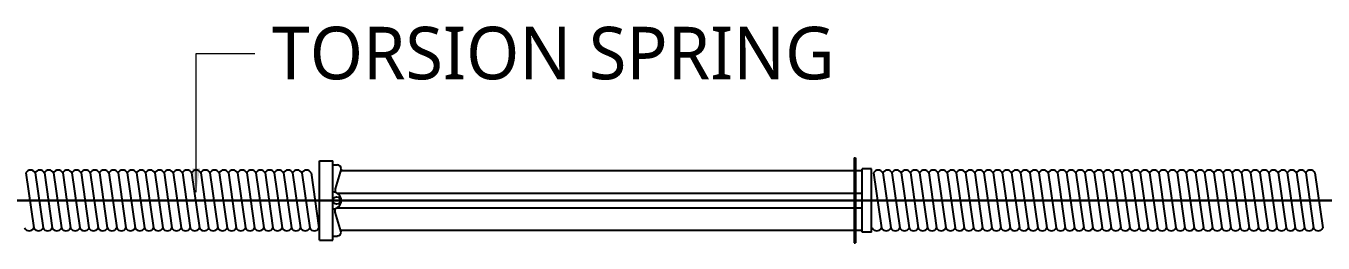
# Model space of a CAD drawing. Header units: millimetres. Extents: x 909 to 159266, y 137 to 21462.
# Drawn here: x 87267 to 89987, y 18110 to 18564 of the extents above; entities that cross this region are included whole.
import ezdxf

# ---------------------------------------------------------------- set-up
doc = ezdxf.new("R2010")
doc.units = ezdxf.units.MM
doc.header["$LTSCALE"] = 50
doc.header["$MEASUREMENT"] = 0
doc.layers.add('건축120130$0$TEX', color=3, linetype='Continuous', lineweight=15)
doc.styles.get("Standard").update_dxf_attribs({"font": 'NanumGothicBold.ttf'})
doc.styles.add('울릉도M', font='NanumGothic.ttf')
doc.dimstyles.new('ISO-25', dxfattribs={"dimtxt": 2.5, "dimasz": 2.5, "dimexe": 1.25, "dimexo": 0.625, "dimtad": 1, "dimtxsty": 'Standard', "dimcen": 2.5, "dimadec": 0, "dimazin": 0, "dimtfac": 1, "dimtmove": 0, "dimatfit": 3, "dimfxl": 1, "dimarcsym": 0})

msp = doc.modelspace()

# ---------------------------------------------------------------- linework, layer by layer
at = {"color": 3}
for p, q in [((87882.3, 18115.7, 0), (87882.3, 18281.7, 0)), ((87882.3, 18281.7, 0), (87910.3, 18281.7, 0)), ((87910.3, 18115.7, 0), (87910.3, 18281.7, 0)), ((87266.8, 18256.2, 0), (87283.4, 18141.2, 0)), ((87286.1, 18256.2, 0), (87302.6, 18141.2, 0)), ((87305.4, 18256.2, 0), (87321.9, 18141.2, 0)), ((87324.6, 18256.2, 0), (87341.2, 18141.2, 0)), ((87343.9, 18256.2, 0), (87360.4, 18141.2, 0)), ((87363.2, 18256.2, 0), (87379.7, 18141.2, 0)), ((87382.4, 18256.2, 0), (87399, 18141.2, 0)), ((87401.7, 18256.2, 0), (87418.3, 18141.2, 0)), ((87421, 18256.2, 0), (87437.5, 18141.2, 0)), ((87440.8, 18256.2, 0), (87457.3, 18141.2, 0)), ((87460, 18256.2, 0), (87476.6, 18141.2, 0)), ((87479.3, 18256.2, 0), (87495.8, 18141.2, 0)), ((87498.6, 18256.2, 0), (87515.1, 18141.2, 0)), ((87517.8, 18256.2, 0), (87534.4, 18141.2, 0)), ((87537.1, 18256.2, 0), (87553.7, 18141.2, 0)), ((87556.4, 18256.2, 0), (87572.9, 18141.2, 0)), ((87575.6, 18256.2, 0), (87592.2, 18141.2, 0)), ((87594.9, 18256.2, 0), (87611.5, 18141.2, 0)), ((87614.2, 18256.2, 0), (87630.7, 18141.2, 0)), ((87633.4, 18256.2, 0), (87650, 18141.2, 0)), ((87652.7, 18256.2, 0), (87669.3, 18141.2, 0)), ((87672, 18256.2, 0), (87688.5, 18141.2, 0)), ((87691.3, 18256.2, 0), (87707.8, 18141.2, 0)), ((87710.5, 18256.2, 0), (87727.1, 18141.2, 0)), ((87729.8, 18256.2, 0), (87746.3, 18141.2, 0)), ((87749.1, 18256.2, 0), (87765.6, 18141.2, 0)), ((87768.3, 18256.2, 0), (87784.9, 18141.2, 0)), ((87787.6, 18256.2, 0), (87804.2, 18141.2, 0)), ((87806.9, 18256.2, 0), (87823.4, 18141.2, 0)), ((87826.1, 18256.2, 0), (87842.7, 18141.2, 0)), ((87845.4, 18256.2, 0), (87862, 18141.2, 0)), ((87864.7, 18256.2, 0), (87881.2, 18141.2, 0)), ((87910.3, 18273.1, 0), (87920.1, 18273.1, 0)), ((87928.1, 18265.1, 0), (87915.2, 18223.3, 0)), ((89040.2, 18264.8, 0), (89020.8, 18264.8, 0)), ((89020.8, 18132.6, 0), (89020.8, 18264.8, 0)), ((89040.2, 18132.6, 0), (89040.2, 18264.8, 0)), ((89044.5, 18256.2, 0), (89061, 18141.2, 0)), ((89063.8, 18256.2, 0), (89080.3, 18141.2, 0)), ((89083, 18256.2, 0), (89099.6, 18141.2, 0)), ((89102.3, 18256.2, 0), (89118.9, 18141.2, 0)), ((89121.6, 18256.2, 0), (89138.1, 18141.2, 0)), ((89140.8, 18256.2, 0), (89157.4, 18141.2, 0)), ((89160.1, 18256.2, 0), (89176.7, 18141.2, 0)), ((89179.4, 18256.2, 0), (89195.9, 18141.2, 0)), ((89198.6, 18256.2, 0), (89215.2, 18141.2, 0)), ((89217.9, 18256.2, 0), (89234.5, 18141.2, 0)), ((89237.2, 18256.2, 0), (89253.7, 18141.2, 0)), ((89256.5, 18256.2, 0), (89273, 18141.2, 0)), ((89275.7, 18256.2, 0), (89292.3, 18141.2, 0)), ((89295, 18256.2, 0), (89311.5, 18141.2, 0)), ((89314.3, 18256.2, 0), (89330.8, 18141.2, 0)), ((89333.5, 18256.2, 0), (89350.1, 18141.2, 0)), ((89352.8, 18256.2, 0), (89369.3, 18141.2, 0)), ((89372.1, 18256.2, 0), (89388.6, 18141.2, 0)), ((89391.3, 18256.2, 0), (89407.9, 18141.2, 0)), ((89410.6, 18256.2, 0), (89427.2, 18141.2, 0)), ((89429.9, 18256.2, 0), (89446.4, 18141.2, 0)), ((89449.1, 18256.2, 0), (89465.7, 18141.2, 0)), ((89468.4, 18256.2, 0), (89485, 18141.2, 0)), ((89487.7, 18256.2, 0), (89504.2, 18141.2, 0)), ((89506.9, 18256.2, 0), (89523.5, 18141.2, 0)), ((89526.2, 18256.2, 0), (89542.8, 18141.2, 0)), ((89546, 18256.2, 0), (89562.6, 18141.2, 0)), ((89565.3, 18256.2, 0), (89581.8, 18141.2, 0)), ((89584.5, 18256.2, 0), (89601.1, 18141.2, 0)), ((89603.8, 18256.2, 0), (89620.4, 18141.2, 0)), ((89623.1, 18256.2, 0), (89639.6, 18141.2, 0)), ((89642.3, 18256.2, 0), (89658.9, 18141.2, 0)), ((89661.6, 18256.2, 0), (89678.2, 18141.2, 0)), ((89680.9, 18256.2, 0), (89697.4, 18141.2, 0)), ((89700.2, 18256.2, 0), (89716.7, 18141.2, 0)), ((89719.4, 18256.2, 0), (89736, 18141.2, 0)), ((89738.7, 18256.2, 0), (89755.2, 18141.2, 0)), ((89758, 18256.2, 0), (89774.5, 18141.2, 0)), ((89777.2, 18256.2, 0), (89793.8, 18141.2, 0)), ((89796.5, 18256.2, 0), (89813.1, 18141.2, 0)), ((89815.8, 18256.2, 0), (89832.3, 18141.2, 0)), ((89835, 18256.2, 0), (89851.6, 18141.2, 0)), ((89854.3, 18256.2, 0), (89870.9, 18141.2, 0)), ((89873.6, 18256.2, 0), (89890.1, 18141.2, 0)), ((89892.8, 18256.2, 0), (89909.4, 18141.2, 0)), ((89912.1, 18256.2, 0), (89928.7, 18141.2, 0)), ((89931.4, 18256.2, 0), (89947.9, 18141.2, 0)), ((89950.7, 18256.2, 0), (89967.2, 18141.2, 0)), ((89969.9, 18256.2, 0), (89986.5, 18141.2, 0)), ((87915.2, 18223.3, 0), (87915.2, 18215.8, 0)), ((87915.2, 18174.1, 0), (87915.2, 18181.6, 0)), ((87928.1, 18132.3, 0), (87915.2, 18174.1, 0)), ((87910.3, 18124.3, 0), (87920.1, 18124.3, 0)), ((89040.2, 18132.6, 0), (89020.8, 18132.6, 0)), ((87882.3, 18115.7, 0), (87910.3, 18115.7, 0))]:
    msp.add_line(p, q, dxfattribs=at)
for p, q in [((89003.9, 18287.7, 0), (89003.9, 18109.7, 0)), ((89003.9, 18287.7, 0), (89006.5, 18287.7, 0)), ((89006.5, 18287.7, 0), (89006.5, 18109.7, 0)), ((87926.9, 18261.2, 0), (89003.9, 18261.2, 0)), ((89006.5, 18261.2, 0), (89020.8, 18261.2, 0)), ((89006.5, 18261.2, 0), (89020.8, 18261.2, 0)), ((89006.5, 18261.2, 0), (89020.8, 18261.2, 0)), ((89006.5, 18261.2, 0), (89020.8, 18261.2, 0)), ((87926.8, 18136.2, 0), (89003.9, 18136.2, 0)), ((89006.5, 18136.2, 0), (89020.8, 18136.2, 0)), ((89006.5, 18136.2, 0), (89020.8, 18136.2, 0)), ((89006.5, 18136.2, 0), (89020.8, 18136.2, 0)), ((89006.5, 18136.2, 0), (89020.8, 18136.2, 0)), ((89003.9, 18109.7, 0), (89006.5, 18109.7, 0))]:
    msp.add_line(p, q)
at = {"color": 8}
for p, q in [((91113.2, 18198.7, 0), (80579.4, 18198.7, 0)), ((80584.5, 18198.7, 0), (91118.3, 18198.7, 0))]:
    msp.add_line(p, q, dxfattribs=at)
at = {"color": 2}
for p, q in [((87919.3, 18214, 0), (89003.9, 18214, 0)), ((89006.5, 18214, 0), (89020.8, 18214, 0)), ((89006.5, 18214, 0), (89020.8, 18214, 0)), ((89006.5, 18214, 0), (89020.8, 18214, 0)), ((89006.5, 18214, 0), (89020.8, 18214, 0)), ((87919.3, 18183.4, 0), (89003.9, 18183.4, 0)), ((89006.5, 18183.4, 0), (89020.8, 18183.4, 0)), ((89006.5, 18183.4, 0), (89020.8, 18183.4, 0)), ((89006.5, 18183.4, 0), (89020.8, 18183.4, 0)), ((89006.5, 18183.4, 0), (89020.8, 18183.4, 0))]:
    msp.add_line(p, q, dxfattribs=at)
at = {"color": 3}
msp.add_circle((87918.2, 18198.7, 0), 7.81, dxfattribs=at)
for centre, radius, start, end in [((87276.5, 18251.4, 0), 10.8, 26.4971, 153.5029), ((87295.7, 18251.4, 0), 10.8, 26.4971, 153.5029), ((87315, 18251.4, 0), 10.8, 26.4971, 153.5029), ((87334.3, 18251.4, 0), 10.8, 26.4971, 153.5029), ((87353.5, 18251.4, 0), 10.8, 26.4971, 153.5029), ((87372.8, 18251.4, 0), 10.8, 26.4971, 153.5029), ((87392.1, 18251.4, 0), 10.8, 26.4971, 153.5029), ((87411.3, 18251.4, 0), 10.8, 26.4971, 153.5029), ((87430.6, 18251.4, 0), 10.8, 26.4971, 153.5029), ((87450.4, 18251.4, 0), 10.8, 26.4971, 153.5029), ((87469.7, 18251.4, 0), 10.8, 26.4971, 153.5029), ((87488.9, 18251.4, 0), 10.8, 26.4971, 153.5029), ((87508.2, 18251.4, 0), 10.8, 26.4971, 153.5029), ((87527.5, 18251.4, 0), 10.8, 26.4971, 153.5029), ((87546.7, 18251.4, 0), 10.8, 26.4971, 153.5029), ((87566, 18251.4, 0), 10.8, 26.4971, 153.5029), ((87585.3, 18251.4, 0), 10.8, 26.4971, 153.5029), ((87604.5, 18251.4, 0), 10.8, 26.4971, 153.5029), ((87623.8, 18251.4, 0), 10.8, 26.4971, 153.5029), ((87643.1, 18251.4, 0), 10.8, 26.4971, 153.5029), ((87662.3, 18251.4, 0), 10.8, 26.4971, 153.5029), ((87681.6, 18251.4, 0), 10.8, 26.4971, 153.5029), ((87700.9, 18251.4, 0), 10.8, 26.4971, 153.5029), ((87720.2, 18251.4, 0), 10.8, 26.4971, 153.5029), ((87739.4, 18251.4, 0), 10.8, 26.4971, 153.5029), ((87758.7, 18251.4, 0), 10.8, 26.4971, 153.5029), ((87778, 18251.4, 0), 10.8, 26.4971, 153.5029), ((87797.2, 18251.4, 0), 10.8, 26.4971, 153.5029), ((87816.5, 18251.4, 0), 10.8, 26.4971, 153.5029), ((87835.8, 18251.4, 0), 10.8, 26.4971, 153.5029), ((87855, 18251.4, 0), 10.8, 26.4971, 153.5029), ((87919.2, 18264.2, 0), 8.9, 5.6375, 84.2418), ((89054.1, 18251.4, 0), 10.8, 26.4971, 153.5029), ((89073.4, 18251.4, 0), 10.8, 26.4971, 153.5029), ((89092.7, 18251.4, 0), 10.8, 26.4971, 153.5029), ((89111.9, 18251.4, 0), 10.8, 26.4971, 153.5029), ((89131.2, 18251.4, 0), 10.8, 26.4971, 153.5029), ((89150.5, 18251.4, 0), 10.8, 26.4971, 153.5029), ((89169.7, 18251.4, 0), 10.8, 26.4971, 153.5029), ((89189, 18251.4, 0), 10.8, 26.4971, 153.5029), ((89208.3, 18251.4, 0), 10.8, 26.4971, 153.5029), ((89227.5, 18251.4, 0), 10.8, 26.4971, 153.5029), ((89246.8, 18251.4, 0), 10.8, 26.4971, 153.5029), ((89266.1, 18251.4, 0), 10.8, 26.4971, 153.5029), ((89285.4, 18251.4, 0), 10.8, 26.4971, 153.5029), ((89304.6, 18251.4, 0), 10.8, 26.4971, 153.5029), ((89323.9, 18251.4, 0), 10.8, 26.4971, 153.5029), ((89343.2, 18251.4, 0), 10.8, 26.4971, 153.5029), ((89362.4, 18251.4, 0), 10.8, 26.4971, 153.5029), ((89381.7, 18251.4, 0), 10.8, 26.4971, 153.5029), ((89401, 18251.4, 0), 10.8, 26.4971, 153.5029), ((89420.2, 18251.4, 0), 10.8, 26.4971, 153.5029), ((89439.5, 18251.4, 0), 10.8, 26.4971, 153.5029), ((89458.8, 18251.4, 0), 10.8, 26.4971, 153.5029), ((89478, 18251.4, 0), 10.8, 26.4971, 153.5029), ((89497.3, 18251.4, 0), 10.8, 26.4971, 153.5029), ((89516.6, 18251.4, 0), 10.8, 26.4971, 153.5029), ((89535.9, 18251.4, 0), 10.8, 26.4971, 153.5029), ((89555.6, 18251.4, 0), 10.8, 26.4971, 153.5029), ((89574.9, 18251.4, 0), 10.8, 26.4971, 153.5029), ((89594.2, 18251.4, 0), 10.8, 26.4971, 153.5029), ((89613.4, 18251.4, 0), 10.8, 26.4971, 153.5029), ((89632.7, 18251.4, 0), 10.8, 26.4971, 153.5029), ((89652, 18251.4, 0), 10.8, 26.4971, 153.5029), ((89671.3, 18251.4, 0), 10.8, 26.4971, 153.5029), ((89690.5, 18251.4, 0), 10.8, 26.4971, 153.5029), ((89709.8, 18251.4, 0), 10.8, 26.4971, 153.5029), ((89729.1, 18251.4, 0), 10.8, 26.4971, 153.5029), ((89748.3, 18251.4, 0), 10.8, 26.4971, 153.5029), ((89767.6, 18251.4, 0), 10.8, 26.4971, 153.5029), ((89786.9, 18251.4, 0), 10.8, 26.4971, 153.5029), ((89806.1, 18251.4, 0), 10.8, 26.4971, 153.5029), ((89825.4, 18251.4, 0), 10.8, 26.4971, 153.5029), ((89844.7, 18251.4, 0), 10.8, 26.4971, 153.5029), ((89863.9, 18251.4, 0), 10.8, 26.4971, 153.5029), ((89883.2, 18251.4, 0), 10.8, 26.4971, 153.5029), ((89902.5, 18251.4, 0), 10.8, 26.4971, 153.5029), ((89921.7, 18251.4, 0), 10.8, 26.4971, 153.5029), ((89941, 18251.4, 0), 10.8, 26.4971, 153.5029), ((89960.3, 18251.4, 0), 10.8, 26.4971, 153.5029), ((87910.3, 18198.7, 0), 17.7, 270, 90), ((87273.7, 18146, 0), 10.8, 206.4971, 333.5029), ((87293, 18146, 0), 10.8, 206.4971, 333.5029), ((87312.3, 18146, 0), 10.8, 206.4971, 333.5029), ((87331.5, 18146, 0), 10.8, 206.4971, 333.5029), ((87350.8, 18146, 0), 10.8, 206.4971, 333.5029), ((87370.1, 18146, 0), 10.8, 206.4971, 333.5029), ((87389.4, 18146, 0), 10.8, 206.4971, 333.5029), ((87408.6, 18146, 0), 10.8, 206.4971, 333.5029), ((87427.9, 18146, 0), 10.8, 206.4971, 333.5029), ((87447.2, 18146, 0), 10.8, 206.4971, 333.5029), ((87466.9, 18146, 0), 10.8, 206.4971, 333.5029), ((87486.2, 18146, 0), 10.8, 206.4971, 333.5029), ((87505.5, 18146, 0), 10.8, 206.4971, 333.5029), ((87524.8, 18146, 0), 10.8, 206.4971, 333.5029), ((87544, 18146, 0), 10.8, 206.4971, 333.5029), ((87563.3, 18146, 0), 10.8, 206.4971, 333.5029), ((87582.6, 18146, 0), 10.8, 206.4971, 333.5029), ((87601.8, 18146, 0), 10.8, 206.4971, 333.5029), ((87621.1, 18146, 0), 10.8, 206.4971, 333.5029), ((87640.4, 18146, 0), 10.8, 206.4971, 333.5029), ((87659.6, 18146, 0), 10.8, 206.4971, 333.5029), ((87678.9, 18146, 0), 10.8, 206.4971, 333.5029), ((87698.2, 18146, 0), 10.8, 206.4971, 333.5029), ((87717.4, 18146, 0), 10.8, 206.4971, 333.5029), ((87736.7, 18146, 0), 10.8, 206.4971, 333.5029), ((87756, 18146, 0), 10.8, 206.4971, 333.5029), ((87775.2, 18146, 0), 10.8, 206.4971, 333.5029), ((87794.5, 18146, 0), 10.8, 206.4971, 333.5029), ((87813.8, 18146, 0), 10.8, 206.4971, 333.5029), ((87833.1, 18146, 0), 10.8, 206.4971, 333.5029), ((87852.3, 18146, 0), 10.8, 206.4971, 333.5029), ((87871.6, 18146, 0), 10.8, 206.4971, 333.5029), ((87919.2, 18133.2, 0), 8.9, 275.7582, 354.3625), ((89051.4, 18146, 0), 10.8, 206.4971, 333.5029), ((89070.7, 18146, 0), 10.8, 206.4971, 333.5029), ((89090, 18146, 0), 10.8, 206.4971, 333.5029), ((89109.2, 18146, 0), 10.8, 206.4971, 333.5029), ((89128.5, 18146, 0), 10.8, 206.4971, 333.5029), ((89147.8, 18146, 0), 10.8, 206.4971, 333.5029), ((89167, 18146, 0), 10.8, 206.4971, 333.5029), ((89186.3, 18146, 0), 10.8, 206.4971, 333.5029), ((89205.6, 18146, 0), 10.8, 206.4971, 333.5029), ((89224.8, 18146, 0), 10.8, 206.4971, 333.5029), ((89244.1, 18146, 0), 10.8, 206.4971, 333.5029), ((89263.4, 18146, 0), 10.8, 206.4971, 333.5029), ((89282.6, 18146, 0), 10.8, 206.4971, 333.5029), ((89301.9, 18146, 0), 10.8, 206.4971, 333.5029), ((89321.2, 18146, 0), 10.8, 206.4971, 333.5029), ((89340.4, 18146, 0), 10.8, 206.4971, 333.5029), ((89359.7, 18146, 0), 10.8, 206.4971, 333.5029), ((89379, 18146, 0), 10.8, 206.4971, 333.5029), ((89398.3, 18146, 0), 10.8, 206.4971, 333.5029), ((89417.5, 18146, 0), 10.8, 206.4971, 333.5029), ((89436.8, 18146, 0), 10.8, 206.4971, 333.5029), ((89456.1, 18146, 0), 10.8, 206.4971, 333.5029), ((89475.3, 18146, 0), 10.8, 206.4971, 333.5029), ((89494.6, 18146, 0), 10.8, 206.4971, 333.5029), ((89513.9, 18146, 0), 10.8, 206.4971, 333.5029), ((89533.1, 18146, 0), 10.8, 206.4971, 333.5029), ((89552.4, 18146, 0), 10.8, 206.4971, 333.5029), ((89572.2, 18146, 0), 10.8, 206.4971, 333.5029), ((89591.5, 18146, 0), 10.8, 206.4971, 333.5029), ((89610.7, 18146, 0), 10.8, 206.4971, 333.5029), ((89630, 18146, 0), 10.8, 206.4971, 333.5029), ((89649.3, 18146, 0), 10.8, 206.4971, 333.5029), ((89668.5, 18146, 0), 10.8, 206.4971, 333.5029), ((89687.8, 18146, 0), 10.8, 206.4971, 333.5029), ((89707.1, 18146, 0), 10.8, 206.4971, 333.5029), ((89726.3, 18146, 0), 10.8, 206.4971, 333.5029), ((89745.6, 18146, 0), 10.8, 206.4971, 333.5029), ((89764.9, 18146, 0), 10.8, 206.4971, 333.5029), ((89784.2, 18146, 0), 10.8, 206.4971, 333.5029), ((89803.4, 18146, 0), 10.8, 206.4971, 333.5029), ((89822.7, 18146, 0), 10.8, 206.4971, 333.5029), ((89842, 18146, 0), 10.8, 206.4971, 333.5029), ((89861.2, 18146, 0), 10.8, 206.4971, 333.5029), ((89880.5, 18146, 0), 10.8, 206.4971, 333.5029), ((89899.8, 18146, 0), 10.8, 206.4971, 333.5029), ((89919, 18146, 0), 10.8, 206.4971, 333.5029), ((89938.3, 18146, 0), 10.8, 206.4971, 333.5029), ((89957.6, 18146, 0), 10.8, 206.4971, 333.5029), ((89976.8, 18146, 0), 10.8, 206.4971, 333.5029)]:
    msp.add_arc(centre, radius, start, end, dxfattribs=at)

# ---------------------------------------------------------------- texts
at = {"layer": '건축120130$0$TEX', "style": '울릉도M'}
msp.add_text('TORSION SPRING', height=109.843, dxfattribs=at).set_placement((87782.5, 18452.1, 0))

# ---------------------------------------------------------------- leaders
msp.add_leader([(87623.8, 18216, 0), (87623.8, 18505.9, 0), (87746.8, 18505.9, 0)], dimstyle='ISO-25', override={"dimasz": 50, "dimtad": 0, "dimclrd": 1, "dimlwd": 9})

doc.saveas('drawing.dxf')
